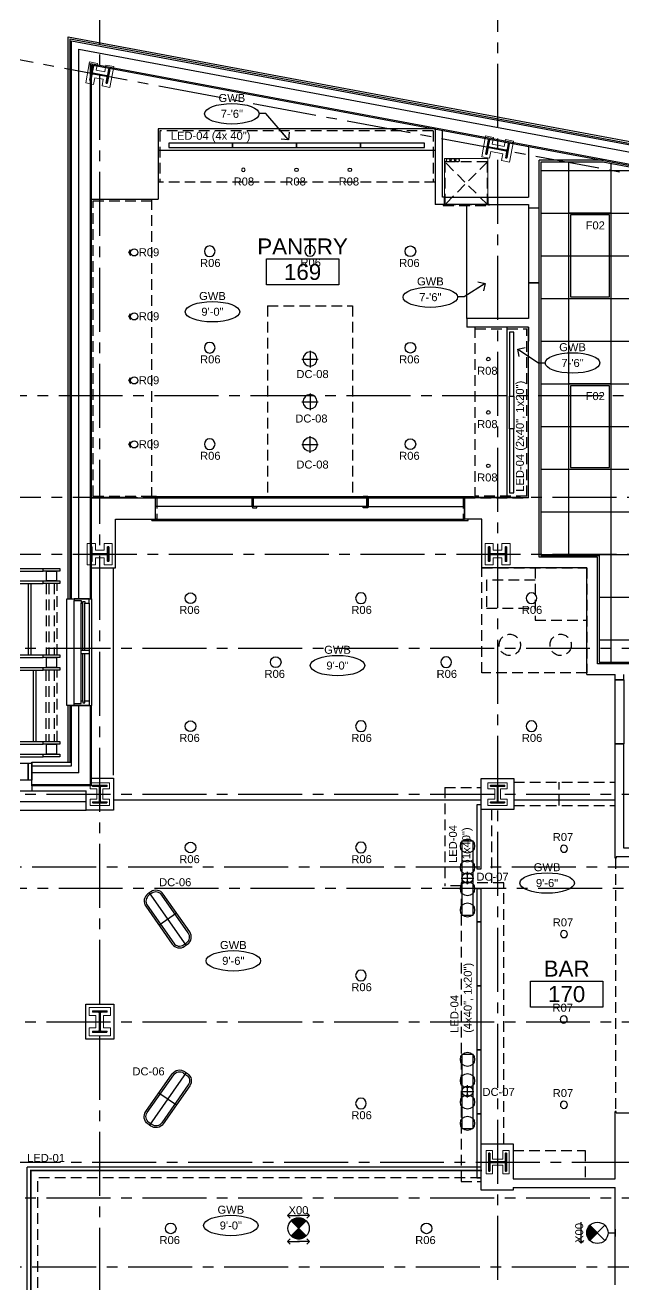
# Model space of a CAD drawing. Header units: inches. Extents: x -3700 to 367, y -844 to 2341.
# Drawn here: x -1054 to -717, y 329 to 1037 of the extents above; entities that cross this region are included whole.
import ezdxf
from ezdxf.enums import TextEntityAlignment as Align

# ---------------------------------------------------------------- set-up
doc = ezdxf.new("R2010")
doc.units = ezdxf.units.IN
doc.header["$LTSCALE"] = 48
doc.header["$MEASUREMENT"] = 0
for name, pattern in [('1112 - 0-Base$0$CENTER2', [1.125, 0.75, -0.125, 0.125, -0.125]), ('1112 - 0-Base$0$HIDDEN', [0.375, 0.25, -0.125]), ('1112 - 0-Base$0$HIDDEN2', [0.1875, 0.125, -0.0625]), ('HIDDEN2', [0.1875, 0.125, -0.0625])]:
    doc.linetypes.add(name, pattern=pattern)
for name, color, linetype in [('1112 - 0-Base$0$A-Clng Mtd Light Fixture', 4, 'Continuous'), ('1112 - 0-Base$0$A-Door-Head', 8, 'Continuous'), ('1112 - 0-Base$0$A-Elev-0-Hidden', 8, '1112 - 0-Base$0$HIDDEN2'), ('1112 - 0-Base$0$A-Flor-Case', 8, 'HIDDEN2'), ('1112 - 0-Base$0$A-Flor-Ovhd', 6, 'Continuous'), ('1112 - 0-Base$0$A-Flor-Soffit', 4, 'Continuous'), ('1112 - 0-Base$0$A-Glaz', 6, 'Continuous'), ('1112 - 0-Base$0$A-Glaz-Sill', 8, 'Continuous'), ('1112 - 0-Base$0$A-Grid(3-32)', 8, '1112 - 0-Base$0$CENTER2'), ('1112 - 0-Base$0$A-HVAC', 6, '1112 - 0-Base$0$HIDDEN2'), ('1112 - 0-Base$0$A-Tag-Rm(3-32)', 2, 'Continuous'), ('1112 - 0-Base$0$A-Wall-Full', 3, 'Continuous'), ('1112 - 0-Base$0$A-Wall-Hatch', 15, 'Continuous'), ('1112 - 0-Base$0$S-Grid-Iden', 2, 'Continuous'), ('A-Anno-Dim', 6, 'Continuous'), ('A-Clng-Fixture', 3, 'Continuous'), ('A-Clng-Grid', 8, 'Continuous'), ('A-Clng-Tag', 6, 'Continuous')]:
    doc.layers.add(name, color=color, linetype=linetype)
for name, color, linetype, lineweight in [('1112 - 0-Base$0$A-Detl-Hatch', 1, 'Continuous', 18), ('1112 - 0-Base$0$S-Detl-Hatch', 1, 'Continuous', 18), ('1112 - 0-Base$0$S-Detl-Wide', 3, 'Continuous', 35), ('A-Anno-Text', 50, 'Continuous', 25)]:
    doc.layers.add(name, color=color, linetype=linetype, lineweight=lineweight)
doc.layers.add('1112 - 0-Base$0$G-Anno-Nplt', color=140, linetype='Continuous', lineweight=18, plot=False)
doc.styles.add('1112 - 0-Base$0$Standard', font='arial.ttf')
doc.styles.add('G1DIM', font='arial.ttf')
doc.styles.get("Standard").update_dxf_attribs({"font": 'arial.ttf'})
doc.dimstyles.new('Aec-Arch-I-96', dxfattribs={"dimscale": 96, "dimtxt": 0.09375, "dimasz": 0.0625, "dimexe": 0.0625, "dimexo": 0.0625, "dimgap": 0.03125, "dimtad": 1, "dimdec": 3, "dimzin": 3, "dimdsep": 46, "dimlunit": 4, "dimtxsty": 'G1DIM', "dimblk": 'ARCHTICK', "dimcen": 0.09375, "dimclrt": 2, "dimazin": 2, "dimtfac": 0.75, "dimtdec": 3, "dimtix": 1, "dimtmove": 2, "dimatfit": 2, "dimldrblk": 'OPEN90', "dimfxl": 0.0625, "dimtolj": 1, "dimtzin": 0, "dimarcsym": 0})
pattern_1 = [(45, (-881.38308, 2242.84078), (-0.088388348, 0.088388348), [])]

# ---------------------------------------------------------------- blocks, each defined once
blk = doc.blocks.new('_Open90')
at = {"color": 0, "linetype": 'ByBlock', "lineweight": -2}
for p, q in [((0, 0), (-1, 0)), ((-0.5, 0.5), (0, 0)), ((0, 0), (-0.5, -0.5))]:
    blk.add_line(p, q, dxfattribs=at)
blk = doc.blocks.new('Clng Tag')
blk.add_ellipse((0, 0), major_axis=(-0.32, 0), ratio=0.37386)
at = {"color": 2}
for tag, p in [('XXX', (0, 0.185)), ("X'-XX'", (0, 0))]:
    blk.add_attdef(tag, text='', height=0.0938, dxfattribs=at).set_placement(p, align=Align.MIDDLE_CENTER)
blk = doc.blocks.new('_ArchTick')
at = {"color": 0, "linetype": 'ByBlock', "const_width": 0.15}
blk.add_lwpolyline([(-0.5, -0.5), (0.5, 0.5)], dxfattribs=at)
blk = doc.blocks.new('6IN ROUND DL')
blk.add_circle((0, 0), 3)
blk.add_attdef('RXX', (-6.3125, -8.8125), '', height=4.5)
blk = doc.blocks.new('3IN ROUND DL')
blk.add_circle((0, 0), 2)
blk.add_attdef('RXX', (-6.3125, -8.8125), '', height=4.5)
blk = doc.blocks.new('2IN ROUND DL')
blk.add_circle((0, 0), 1)
blk.add_attdef('RXX', (-6.3125, -8.8125), '', height=4.5)
blk = doc.blocks.new('4IN ROUND WW')
for q in [(-1.73, 2), (1.73, 2)]:
    blk.add_line((0, 3), q)
blk.add_circle((0, 0), 2)
blk.add_attdef('RXX', (-6.31, -8.81), '', height=4.5)
blk = doc.blocks.new('2X4 FLUOR')
for points in [[(0, -24), (48, -24), (48, 0), (0, 0)], [(1, -23), (47, -23), (47, -1), (1, -1)]]:
    blk.add_lwpolyline(points, close=True)
blk.add_attdef('FXX', (34.25, -22.125), '', height=4.5)
blk = doc.blocks.new('1112 - 0-Base$0$server station')
at = {"layer": '1112 - 0-Base$0$A-Flor-Case'}
for p, q in [((29.38, -29), (29.38, 0)), ((0, -29), (29.38, -29))]:
    blk.add_line(p, q, dxfattribs=at)
blk.add_lwpolyline([(0, 0), (59, 0), (59, -59), (0, -59)], close=True, dxfattribs=at)
blk.add_lwpolyline([(6.81, -29), (6.81, -56.5), (22.62, -56.5), (22.62, -29)], dxfattribs=at)
for centre in [(43.31, -14.69), (43.31, -43.31)]:
    blk.add_circle(centre, 6, dxfattribs=at)
blk = doc.blocks.new('1112 - 0-Base$0$EXTERIOR WINDOW 3')
at = {"layer": '1112 - 0-Base$0$A-Glaz'}
for p, q in [((5693, -8445.75), (5693, -8419.25)), ((5694, -8445.75), (5694, -8419.25)), ((5695, -8474.25), (5695, -8419.25)), ((5693, -8474.25), (5693, -8447.75)), ((5694, -8474.25), (5694, -8447.75))]:
    blk.add_line(p, q, dxfattribs=at)
for points in [[(5693, -8419.25), (5690.5, -8419.25), (5690.5, -8416.75), (5699, -8416.75), (5699, -8417.75), (5695, -8417.75), (5695, -8419.25), (5694, -8419.25), (5694, -8418.25), (5693, -8418.25), (5693, -8419.25)], [(5693, -8474.25), (5690.5, -8474.25), (5690.5, -8476.75), (5699, -8476.75), (5699, -8475.75), (5695, -8475.75), (5695, -8474.25), (5694, -8474.25), (5694, -8475.25), (5693, -8475.25), (5693, -8474.25)]]:
    blk.add_lwpolyline(points, dxfattribs=at)
blk.add_lwpolyline([(5690.5, -8445.75), (5690.5, -8447.75), (5695, -8447.75), (5695, -8445.75)], close=True, dxfattribs=at)
at = {"layer": '1112 - 0-Base$0$A-Glaz-Sill'}
for p, q in [((5689.12, -8416.75), (5689.12, -8476.75)), ((5690.5, -8419.25), (5690.5, -8474.25)), ((5699, -8475.75), (5699, -8417.75))]:
    blk.add_line(p, q, dxfattribs=at)
blk.add_lwpolyline([(5699, -8476.75), (5703.12, -8476.75), (5703.12, -8416.75), (5699, -8416.75)], dxfattribs=at)
blk = doc.blocks.new('1112 - 0-Base$0$1ST FLOOR CORE & SHELL')
at = {"layer": '1112 - 0-Base$0$A-Door-Head'}
blk.add_lwpolyline([(4596.25, -8575.34), (4632.25, -8575.34), (4632.25, -8584.88), (4596.25, -8584.88)], close=True, dxfattribs=at)
at = {"layer": '1112 - 0-Base$0$A-Glaz'}
blk.add_lwpolyline([(4634.25, -8584.88), (4632.25, -8584.88), (4632.25, -8575.34), (4634.25, -8575.34)], close=True, dxfattribs=at)
at = {"layer": '1112 - 0-Base$0$A-Wall-Full'}
for p, q in [((4654.75, -8166.76), (5174.16, -8263.57)), ((4654.75, -8482.87), (4654.75, -8166.76)), ((4667.87, -8182.55), (5171.75, -8276.47)), ((4667.87, -8482.87), (4667.87, -8182.55)), ((4655.87, -8482.87), (4667.87, -8482.87)), ((4654.75, -8574.87), (4654.75, -8542.87)), ((4655.87, -8542.87), (4667.87, -8542.87)), ((4667.87, -8588.12), (4667.87, -8542.87)), ((4634.25, -8574.87), (4656.62, -8574.87)), ((4634.25, -8588.12), (4634.25, -8574.87)), ((4667.87, -8588.12), (4634.25, -8588.12))]:
    blk.add_line(p, q, dxfattribs=at)
at = {"layer": '1112 - 0-Base$0$A-Wall-Hatch'}
for p, q in [((4655.75, -8167.96), (5173.98, -8264.55)), ((4655.75, -8482.87), (4655.75, -8167.96)), ((4656.62, -8169.01), (5173.82, -8265.41)), ((4656.62, -8482.87), (4656.62, -8169.01)), ((4660.62, -8173.83), (5173.08, -8269.35)), ((4660.62, -8482.87), (4660.62, -8173.83)), ((4667.25, -8181.8), (5171.87, -8275.86)), ((4667.25, -8482.87), (4667.25, -8181.8)), ((4655.75, -8574.87), (4655.75, -8542.87)), ((4656.62, -8576.87), (4656.62, -8542.87)), ((4660.62, -8580.87), (4660.62, -8542.87)), ((4667.25, -8587.5), (4667.25, -8542.87)), ((4634.25, -8576.87), (4656.62, -8576.87)), ((4660.62, -8580.87), (4634.25, -8580.87)), ((4667.25, -8587.5), (4634.25, -8587.5))]:
    blk.add_line(p, q, dxfattribs=at)
at = {"xscale": -1}
blk.add_blockref('1112 - 0-Base$0$EXTERIOR WINDOW 3', (10357, -66.12), dxfattribs=at)
blk = doc.blocks.new('*U21')
at = {"layer": '1112 - 0-Base$0$A-Detl-Hatch'}
h = blk.add_hatch(dxfattribs=at)
h.set_pattern_fill('ANSI32', color=256, scale=6, style=0)
h.set_pattern_definition([(45, (0, -4.865), (-1.591, 1.591), []), (45, (1.0607, -4.865), (-1.591, 1.591), [])])
edge = h.paths.add_edge_path()
edge.add_line((3.98, -9.73), (3.98, -9.295))
edge.add_line((3.98, -9.295), (0.645, -9.295))
edge.add_arc((0.645, -8.795), 0.5, 180, 270, ccw=False)
edge.add_line((0.145, -8.795), (0.145, -0.935))
edge.add_arc((0.645, -0.935), 0.5, 90, 180, ccw=False)
edge.add_line((0.645, -0.435), (3.98, -0.435))
edge.add_line((3.98, -0.435), (3.98, 0))
edge.add_line((3.98, 0), (-3.98, 0))
edge.add_line((-3.98, 0), (-3.98, -0.435))
edge.add_line((-3.98, -0.435), (-0.645, -0.435))
edge.add_arc((-0.645, -0.935), 0.5, 0, 90, ccw=False)
edge.add_line((-0.145, -0.935), (-0.145, -8.795))
edge.add_arc((-0.645, -8.795), 0.5, -90, 0, ccw=False)
edge.add_line((-0.645, -9.295), (-3.98, -9.295))
edge.add_line((-3.98, -9.295), (-3.98, -9.73))
edge.add_line((-3.98, -9.73), (3.98, -9.73))
at = {"color": 0, "linetype": 'ByBlock'}
blk.add_lwpolyline([(3.98, -9.73), (3.98, -9.295), (0.645, -9.295, -0.4142136), (0.145, -8.795), (0.145, -0.935, -0.4142136), (0.645, -0.435), (3.98, -0.435), (3.98, 0), (-3.98, 0), (-3.98, -0.435), (-0.645, -0.435, -0.4142136), (-0.145, -0.935), (-0.145, -8.795, -0.4142136), (-0.645, -9.295), (-3.98, -9.295), (-3.98, -9.73)], format="xyb", close=True, dxfattribs=at)
blk = doc.blocks.new('1112 - 0-Base$0$W10X33')
at = {"layer": '1112 - 0-Base$0$S-Detl-Hatch'}
blk.add_lwpolyline([(13773.28, -7309.78), (13773.28, -7306.34), (13769.45, -7306.34), (13769.45, -7300.48), (13773.28, -7300.48), (13773.28, -7297.05), (13762.32, -7297.05), (13762.32, -7300.48), (13766.16, -7300.48), (13766.16, -7306.34), (13762.32, -7306.34), (13762.32, -7309.78)], close=True, dxfattribs=at)
at = {"layer": '1112 - 0-Base$0$S-Detl-Wide'}
blk.add_blockref('*U21', (13767.8, -7298.55), dxfattribs=at)
blk = doc.blocks.new('*U31')
at = {"layer": '1112 - 0-Base$0$A-Detl-Hatch'}
h = blk.add_hatch(dxfattribs=at)
h.set_pattern_fill('ANSI32', color=256, scale=6, style=0)
h.set_pattern_definition([(45, (0, -5.05), (-1.591, 1.591), []), (45, (1.0607, -5.05), (-1.591, 1.591), [])])
edge = h.paths.add_edge_path()
edge.add_line((4.01, -10.1), (4.01, -9.48))
edge.add_line((4.01, -9.48), (0.675, -9.48))
edge.add_arc((0.675, -8.98), 0.5, 180, 270, ccw=False)
edge.add_line((0.175, -8.98), (0.175, -1.12))
edge.add_arc((0.675, -1.12), 0.5, 90, 180, ccw=False)
edge.add_line((0.675, -0.62), (4.01, -0.62))
edge.add_line((4.01, -0.62), (4.01, 0))
edge.add_line((4.01, 0), (-4.01, 0))
edge.add_line((-4.01, 0), (-4.01, -0.62))
edge.add_line((-4.01, -0.62), (-0.675, -0.62))
edge.add_arc((-0.675, -1.12), 0.5, 0, 90, ccw=False)
edge.add_line((-0.175, -1.12), (-0.175, -8.98))
edge.add_arc((-0.675, -8.98), 0.5, -90, 0, ccw=False)
edge.add_line((-0.675, -9.48), (-4.01, -9.48))
edge.add_line((-4.01, -9.48), (-4.01, -10.1))
edge.add_line((-4.01, -10.1), (4.01, -10.1))
at = {"color": 0, "linetype": 'ByBlock'}
blk.add_lwpolyline([(4.01, -10.1), (4.01, -9.48), (0.675, -9.48, -0.4142136), (0.175, -8.98), (0.175, -1.12, -0.4142136), (0.675, -0.62), (4.01, -0.62), (4.01, 0), (-4.01, 0), (-4.01, -0.62), (-0.675, -0.62, -0.4142136), (-0.175, -1.12), (-0.175, -8.98, -0.4142136), (-0.675, -9.48), (-4.01, -9.48), (-4.01, -10.1)], format="xyb", close=True, dxfattribs=at)
blk = doc.blocks.new('1112 - 0-Base$0$W10X45')
at = {"layer": '1112 - 0-Base$0$S-Detl-Hatch'}
blk.add_lwpolyline([(13921.91, -7311.37), (13921.91, -7306.75), (13918.07, -7306.75), (13918.07, -7301.89), (13921.91, -7301.89), (13921.91, -7297.27), (13909.89, -7297.27), (13909.89, -7301.89), (13913.72, -7301.89), (13913.72, -7306.75), (13909.89, -7306.75), (13909.89, -7311.37)], close=True, dxfattribs=at)
at = {"layer": '1112 - 0-Base$0$S-Detl-Wide'}
blk.add_blockref('*U31', (13915.9, -7299.27), dxfattribs=at)
blk = doc.blocks.new('*U30')
at = {"layer": '1112 - 0-Base$0$A-Detl-Hatch'}
h = blk.add_hatch(dxfattribs=at)
h.set_pattern_fill('ANSI32', color=256, scale=6, style=0)
h.set_pattern_definition([(45, (0, -4.96), (-1.591, 1.591), []), (45, (1.0607, -4.96), (-1.591, 1.591), [])])
edge = h.paths.add_edge_path()
edge.add_line((3.9925, -9.92), (3.9925, -9.39))
edge.add_line((3.9925, -9.39), (0.6575, -9.39))
edge.add_arc((0.6575, -8.89), 0.5, 180, 270, ccw=False)
edge.add_line((0.1575, -8.89), (0.1575, -1.03))
edge.add_arc((0.6575, -1.03), 0.5, 90, 180, ccw=False)
edge.add_line((0.6575, -0.53), (3.9925, -0.53))
edge.add_line((3.9925, -0.53), (3.9925, 0))
edge.add_line((3.9925, 0), (-3.9925, 0))
edge.add_line((-3.9925, 0), (-3.9925, -0.53))
edge.add_line((-3.9925, -0.53), (-0.6575, -0.53))
edge.add_arc((-0.6575, -1.03), 0.5, 0, 90, ccw=False)
edge.add_line((-0.1575, -1.03), (-0.1575, -8.89))
edge.add_arc((-0.6575, -8.89), 0.5, -90, 0, ccw=False)
edge.add_line((-0.6575, -9.39), (-3.9925, -9.39))
edge.add_line((-3.9925, -9.39), (-3.9925, -9.92))
edge.add_line((-3.9925, -9.92), (3.9925, -9.92))
at = {"color": 0, "linetype": 'ByBlock'}
blk.add_lwpolyline([(3.9925, -9.92), (3.9925, -9.39), (0.6575, -9.39, -0.41421356), (0.1575, -8.89), (0.1575, -1.03, -0.41421356), (0.6575, -0.53), (3.9925, -0.53), (3.9925, 0), (-3.9925, 0), (-3.9925, -0.53), (-0.6575, -0.53, -0.41421356), (-0.1575, -1.03), (-0.1575, -8.89, -0.41421356), (-0.6575, -9.39), (-3.9925, -9.39), (-3.9925, -9.92)], format="xyb", close=True, dxfattribs=at)
blk = doc.blocks.new('1112 - 0-Base$0$w10x39')
at = {"layer": '1112 - 0-Base$0$S-Detl-Hatch'}
blk.add_lwpolyline([(13843.55, -7311.37), (13843.55, -7306.84), (13839.72, -7306.84), (13839.72, -7301.98), (13843.55, -7301.98), (13843.55, -7297.45), (13831.57, -7297.45), (13831.57, -7301.98), (13835.4, -7301.98), (13835.4, -7306.84), (13831.57, -7306.84), (13831.57, -7311.37)], close=True, dxfattribs=at)
at = {"layer": '1112 - 0-Base$0$S-Detl-Wide'}
blk.add_blockref('*U30', (13837.56, -7299.45), dxfattribs=at)
blk = doc.blocks.new('*U28')
at = {"layer": '1112 - 0-Base$0$A-Detl-Hatch'}
h = blk.add_hatch(dxfattribs=at)
h.set_pattern_fill('ANSI32', color=256, scale=6, style=0)
h.set_pattern_definition([(45, (0, -4.99), (-1.591, 1.591), []), (45, (1.0607, -4.99), (-1.591, 1.591), [])])
edge = h.paths.add_edge_path()
edge.add_line((5, -9.98), (5, -9.42))
edge.add_line((5, -9.42), (0.67, -9.42))
edge.add_arc((0.67, -8.92), 0.5, 180, 270, ccw=False)
edge.add_line((0.17, -8.92), (0.17, -1.06))
edge.add_arc((0.67, -1.06), 0.5, 90, 180, ccw=False)
edge.add_line((0.67, -0.56), (5, -0.56))
edge.add_line((5, -0.56), (5, 0))
edge.add_line((5, 0), (-5, 0))
edge.add_line((-5, 0), (-5, -0.56))
edge.add_line((-5, -0.56), (-0.67, -0.56))
edge.add_arc((-0.67, -1.06), 0.5, 0, 90, ccw=False)
edge.add_line((-0.17, -1.06), (-0.17, -8.92))
edge.add_arc((-0.67, -8.92), 0.5, -90, 0, ccw=False)
edge.add_line((-0.67, -9.42), (-5, -9.42))
edge.add_line((-5, -9.42), (-5, -9.98))
edge.add_line((-5, -9.98), (5, -9.98))
at = {"color": 0, "linetype": 'ByBlock'}
blk.add_lwpolyline([(5, -9.98), (5, -9.42), (0.67, -9.42, -0.414214), (0.17, -8.92), (0.17, -1.06, -0.414214), (0.67, -0.56), (5, -0.56), (5, 0), (-5, 0), (-5, -0.56), (-0.67, -0.56, -0.414214), (-0.17, -1.06), (-0.17, -8.92, -0.414214), (-0.67, -9.42), (-5, -9.42), (-5, -9.98)], format="xyb", close=True, dxfattribs=at)
blk = doc.blocks.new('1112 - 0-Base$0$W10x49')
at = {"layer": '1112 - 0-Base$0$S-Detl-Hatch'}
blk.add_lwpolyline([(14011.1, -7309.78), (14011.1, -7306.22), (14006.27, -7306.22), (14006.27, -7300.36), (14011.1, -7300.36), (14011.1, -7296.8), (13998.1, -7296.8), (13998.1, -7300.36), (14002.93, -7300.36), (14002.93, -7306.22), (13998.1, -7306.22), (13998.1, -7309.78)], close=True, dxfattribs=at)
at = {"layer": '1112 - 0-Base$0$S-Detl-Wide'}
blk.add_blockref('*U28', (14004.6, -7298.3), dxfattribs=at)
blk = doc.blocks.new('*U27')
at = {"layer": '1112 - 0-Base$0$A-Detl-Hatch'}
h = blk.add_hatch(dxfattribs=at)
h.set_pattern_fill('ANSI32', color=256, scale=6, style=0)
h.set_pattern_definition([(45, (0, -5.97), (-1.591, 1.591), []), (45, (1.0607, -5.97), (-1.591, 1.591), [])])
edge = h.paths.add_edge_path()
edge.add_line((4.0025, -11.94), (4.0025, -11.425))
edge.add_line((4.0025, -11.425), (0.7475, -11.425))
edge.add_arc((0.7475, -10.825), 0.6, 180, 270, ccw=False)
edge.add_line((0.1475, -10.825), (0.1475, -1.115))
edge.add_arc((0.7475, -1.115), 0.6, 90, 180, ccw=False)
edge.add_line((0.7475, -0.515), (4.0025, -0.515))
edge.add_line((4.0025, -0.515), (4.0025, 0))
edge.add_line((4.0025, 0), (-4.0025, 0))
edge.add_line((-4.0025, 0), (-4.0025, -0.515))
edge.add_line((-4.0025, -0.515), (-0.7475, -0.515))
edge.add_arc((-0.7475, -1.115), 0.6, 0, 90, ccw=False)
edge.add_line((-0.1475, -1.115), (-0.1475, -10.825))
edge.add_arc((-0.7475, -10.825), 0.6, -90, 0, ccw=False)
edge.add_line((-0.7475, -11.425), (-4.0025, -11.425))
edge.add_line((-4.0025, -11.425), (-4.0025, -11.94))
edge.add_line((-4.0025, -11.94), (4.0025, -11.94))
at = {"color": 0, "linetype": 'ByBlock'}
blk.add_lwpolyline([(4.0025, -11.94), (4.0025, -11.425), (0.7475, -11.425, -0.41421356), (0.1475, -10.825), (0.1475, -1.115, -0.41421356), (0.7475, -0.515), (4.0025, -0.515), (4.0025, 0), (-4.0025, 0), (-4.0025, -0.515), (-0.7475, -0.515, -0.41421356), (-0.1475, -1.115), (-0.1475, -10.825, -0.41421356), (-0.7475, -11.425), (-4.0025, -11.425), (-4.0025, -11.94)], format="xyb", close=True, dxfattribs=at)
blk = doc.blocks.new('1112 - 0-Base$0$W12X40')
at = {"layer": '1112 - 0-Base$0$S-Detl-Hatch'}
blk.add_lwpolyline([(14080.89, -7310.28), (14080.89, -7305.76), (14077.04, -7305.76), (14077.04, -7298.85), (14080.89, -7298.85), (14080.89, -7294.34), (14068.89, -7294.34), (14068.89, -7298.85), (14072.74, -7298.85), (14072.74, -7305.76), (14068.89, -7305.76), (14068.89, -7310.28)], close=True, dxfattribs=at)
at = {"layer": '1112 - 0-Base$0$S-Detl-Wide'}
blk.add_blockref('*U27', (14074.89, -7296.34), dxfattribs=at)
blk = doc.blocks.new('1112 - 0-Base$0$1ST FLOOR - STRUCTURAL GRID')
at = {"layer": '1112 - 0-Base$0$A-Grid(3-32)'}
for p, q in [((4672.5, -9520.75), (4672.5, -7426.01)), ((4896.5, -7426.01), (4896.5, -9520.75)), ((2104.5, -7709.47), (5912.5, -8419.25)), ((5927.38, -8368.75), (2104.5, -8368.75)), ((2119.38, -8425.75), (5912.5, -8425.75)), ((2119.38, -8457.75), (5912.5, -8457.75)), ((2104.5, -8510.75), (5927.38, -8510.75)), ((2104.5, -8592.75), (5927.38, -8592.75)), ((5912.5, -8633.75), (2120.87, -8633.75)), ((5927.38, -8645.75), (2104.5, -8645.75)), ((2104.5, -8720.75), (5927.38, -8720.75)), ((2130.3, -8799.75), (5901.58, -8799.75)), ((2104.5, -8819.75), (5927.38, -8819.75)), ((5912.5, -8858.75), (2119.31, -8858.75))]:
    blk.add_line(p, q, dxfattribs=at)
for name, p, rotation in [('1112 - 0-Base$0$W12X40', (-4861.21, -20728.41), 79.44166666666703), ('1112 - 0-Base$0$W10x49', (-2406.79, -22804.35), 90)]:
    blk.add_blockref(name, p, dxfattribs=dict(rotation=rotation))
for name, p in [('1112 - 0-Base$0$W10X33', (-9095.3, -1289.34)), ('1112 - 0-Base$0$W10X33', (-8871.3, -1289.34)), ('1112 - 0-Base$0$W12X40', (-9402.39, -1418.44))]:
    blk.add_blockref(name, p)
at = {"layer": '1112 - 0-Base$0$S-Grid-Iden'}
for name, p, rotation in [('1112 - 0-Base$0$w10x39', (-5043.78, -20452.96), 79.441666666667), ('1112 - 0-Base$0$W10X45', (-2631.82, -22373.65), 90), ('1112 - 0-Base$0$W10X45', (-2407.82, -22373.65), 90)]:
    blk.add_blockref(name, p, dxfattribs=dict(at, rotation=rotation))
blk = doc.blocks.new('1112 - 0-Base$0$Rm Tag')
blk.add_lwpolyline([(-0.2124, 0.0759), (0.2124, 0.0759), (0.2124, -0.0759), (-0.2124, -0.0759)], close=True)
at = {"style": '1112 - 0-Base$0$Standard'}
for p in [(0, 0.2858), (0, 0.1493), (0, 0)]:
    blk.add_attdef('XXX', text='', height=0.0938, dxfattribs=at).set_placement(p, align=Align.MIDDLE_CENTER)
blk = doc.blocks.new('1112 - 0-Base$0$decorative ceiling light')
for p, q in [((-7, 0), (7, 0)), ((0, -7), (0, 7))]:
    blk.add_line(p, q)
blk.add_circle((0, 0), 6)
blk = doc.blocks.new('1112 - 0-Base$0$pergola')
at = {"layer": '1112 - 0-Base$0$A-Elev-0-Hidden', "color": 5}
for p, q in [((-12.04, 100.62), (-12.04, 60.37)), ((-9.04, 100.62), (-9.04, 60.37)), ((-12.04, 51.87), (-12.04, 11.62)), ((-9.04, 51.87), (-9.04, 11.62))]:
    blk.add_line(p, q, dxfattribs=at)
at = {"layer": '1112 - 0-Base$0$A-Flor-Case'}
for p, q in [((-13.63, 100.61), (-13.63, 60.37)), ((-7.38, 60.37), (-7.38, 100.62)), ((-13.67, 51.87), (-13.67, 11.64)), ((-7.42, 11.64), (-7.42, 51.87))]:
    blk.add_line(p, q, dxfattribs=at)
at = {"layer": '1112 - 0-Base$0$A-Flor-Ovhd'}
for p, q in [((-23.63, 100.61), (-23.63, 60.37)), ((-22.13, 100.61), (-22.13, 60.37)), ((-20.83, 51.87), (-20.83, 11.64)), ((-19.33, 51.87), (-19.33, 11.64))]:
    blk.add_line(p, q, dxfattribs=at)
at = {"layer": '1112 - 0-Base$0$A-Flor-Soffit'}
for p, q in [((-410.83, 109.11), (-15.17, 109.11)), ((-410.83, 107.61), (-15.17, 107.61)), ((-410.83, 102.11), (-15.17, 102.11)), ((-410.83, 100.61), (-15.17, 100.61)), ((-411.08, 60.37), (-15.17, 60.37)), ((-411.08, 58.87), (-15.17, 58.87)), ((-411.08, 53.37), (-15.17, 53.37)), ((-411.08, 51.87), (-15.17, 51.87)), ((-410.83, 11.64), (-15.17, 11.64)), ((-410.83, 10.14), (-15.17, 10.14)), ((-410.83, 4.64), (-15.17, 4.64)), ((-410.83, 3.14), (-15.17, 3.14))]:
    blk.add_line(p, q, dxfattribs=at)
at = {"layer": '1112 - 0-Base$0$A-Wall-Full'}
for points in [[(-5.92, 109.11), (-5.92, 107.61), (-15.17, 107.61), (-15.17, 109.11)], [(-7.79, 102.11), (-13.29, 102.11), (-13.29, 107.61), (-7.79, 107.61)], [(-5.92, 102.11), (-5.92, 100.61), (-15.17, 100.61), (-15.17, 102.11)], [(-15.17, 58.87), (-15.17, 60.37), (-5.92, 60.37), (-5.92, 58.87)], [(-7.79, 53.37), (-13.29, 53.37), (-13.29, 58.87), (-7.79, 58.87)], [(-15.17, 51.87), (-15.17, 53.37), (-5.92, 53.37), (-5.92, 51.87)], [(-5.92, 11.64), (-5.92, 10.14), (-15.17, 10.14), (-15.17, 11.64)], [(-7.79, 4.64), (-13.29, 4.64), (-13.29, 10.14), (-7.79, 10.14)], [(-5.92, 4.64), (-5.92, 3.14), (-15.17, 3.14), (-15.17, 4.64)]]:
    blk.add_lwpolyline(points, close=True, dxfattribs=at)

msp = doc.modelspace()

# ---------------------------------------------------------------- hatches: boundary and pattern name
h = msp.add_hatch()
h.set_pattern_fill('ANSI31', color=256)
h.set_pattern_definition(pattern_1)
h.paths.add_polyline_path([(-895.83, 364.96, 0.414214), (-904.31, 364.96), (-900.07, 360.72)])
h = msp.add_hatch()
h.set_pattern_fill('ANSI31', color=256, angle=90)
h.set_pattern_definition([(135, (-2613.91997, 376.91942), (-0.088388348, -0.088388348), [])])
h.paths.add_polyline_path([(-736.04, 362.47, 0.414214), (-736.04, 353.99), (-731.79, 358.23)])
h = msp.add_hatch()
h.set_pattern_fill('ANSI31', color=256)
h.set_pattern_definition(pattern_1)
h.paths.add_polyline_path([(-895.83, 356.47, -0.414214), (-904.31, 356.47), (-900.07, 360.72)])
at = {"layer": 'A-Clng-Grid'}
h = msp.add_hatch(dxfattribs=at)
h.set_pattern_fill('NET', color=256, scale=192)
h.set_pattern_definition([(0, (-675.996, 739.738), (0, 24), []), (90, (-675.996, 739.738), (-24, 1e-15), [])])
h.paths.add_polyline_path([(-730.8, 739.24), (-730.8, 679.28), (-645.13, 679.28), (-645.13, 737.24), (-594.13, 737.24), (-594.13, 790.31), (-668, 790.31), (-668, 868.06), (-594.13, 868.06), (-594.13, 935.26), (-636, 935.26), (-636, 943.23), (-728.71, 960.51), (-763.62, 960.51), (-763.62, 739.24)])

# ---------------------------------------------------------------- linework, layer by layer
for p, q in [((-895.83, 356.47), (-904.31, 364.96)), ((-895.83, 364.96), (-904.31, 356.47)), ((-727.55, 362.47), (-736.04, 353.99)), ((-736.04, 362.47), (-727.55, 353.99)), ((-725.79, 358.23), (-721.79, 358.23)), ((-721.79, 360.23), (-721.79, 356.23))]:
    msp.add_line(p, q)
for centre in [(-900.07, 360.72), (-731.79, 358.23)]:
    msp.add_circle(centre, 6)
at = {"layer": '1112 - 0-Base$0$A-Clng Mtd Light Fixture'}
for p, q in [((-963.43, 519.98), (-984.07, 549.46)), ((-978.66, 531.28), (-968.84, 538.16)), ((-963.43, 448.37), (-984.07, 418.88)), ((-978.66, 437.07), (-968.84, 430.19))]:
    msp.add_line(p, q, dxfattribs=at)
at = {"layer": '1112 - 0-Base$0$A-Clng Mtd Light Fixture', "color": 11}
for points in [[(-807.93, 578.81), (-801.93, 578.81), (-801.93, 536.81), (-807.93, 536.81)], [(-807.93, 458.81), (-801.93, 458.81), (-801.93, 416.81), (-807.93, 416.81)]]:
    msp.add_lwpolyline(points, close=True, dxfattribs=at)
at = {"layer": '1112 - 0-Base$0$A-Clng Mtd Light Fixture'}
for points in [[(-961.38, 527.51), (-976.29, 548.81, 0.414214), (-983.26, 550.04), (-984.89, 548.89, 0.414214), (-986.12, 541.93), (-971.21, 520.63, 0.414214), (-964.24, 519.4), (-962.61, 520.55, 0.414214)], [(-962.2, 526.94), (-977.11, 548.24, 0.414214), (-982.68, 549.22), (-984.32, 548.07, 0.414214), (-985.3, 542.5), (-970.39, 521.2, 0.414214), (-964.82, 520.22), (-963.18, 521.37, 0.414214)], [(-961.38, 440.83), (-976.29, 419.54, -0.414214), (-983.26, 418.31), (-984.89, 419.46, -0.414214), (-986.12, 426.42), (-971.21, 447.72, -0.414214), (-964.24, 448.95), (-962.61, 447.8, -0.414214)], [(-962.2, 441.41), (-977.11, 420.11, -0.414214), (-982.68, 419.13), (-984.32, 420.27, -0.414214), (-985.3, 425.85), (-970.39, 447.14, -0.414214), (-964.82, 448.13), (-963.18, 446.98, -0.414214)]]:
    msp.add_lwpolyline(points, format="xyb", close=True, dxfattribs=at)
at = {"layer": '1112 - 0-Base$0$A-Clng Mtd Light Fixture', "color": 11}
for centre in [(-804.93, 575.81), (-804.93, 563.81), (-804.93, 551.81), (-804.93, 539.81), (-804.93, 455.81), (-804.93, 443.81), (-804.93, 431.81), (-804.93, 419.81)]:
    msp.add_circle(centre, 4, dxfattribs=at)
at = {"layer": '1112 - 0-Base$0$A-Door-Head'}
for points in [[(-793.45, 936.56), (-817.95, 936.56), (-817.95, 940.81), (-793.45, 940.81)], [(-770.62, 892.56), (-764.62, 892.56), (-764.62, 934.56), (-770.62, 934.56)], [(-980.62, 771.68), (-925.59, 771.68), (-925.59, 766.81), (-980.62, 766.81)], [(-721.79, 669.28), (-716.92, 669.28), (-716.92, 633.28), (-721.79, 633.28)]]:
    msp.add_lwpolyline(points, close=True, dxfattribs=at)
at = {"layer": '1112 - 0-Base$0$A-Door-Head', "elevation": 0.01}
msp.add_lwpolyline([(-861.62, 766.81), (-806.62, 766.81), (-806.62, 771.68), (-861.62, 771.68)], close=True, dxfattribs=at)
at = {"layer": '1112 - 0-Base$0$A-Flor-Case'}
for p, q in [((-979.2, 979.14), (-979.2, 949.14)), ((-824.2, 978.14), (-978.2, 978.14)), ((-978.2, 978.14), (-978.2, 949.14)), ((-824.2, 978.14), (-824.2, 949.14)), ((-823.2, 979.14), (-823.2, 949.14)), ((-823.2, 949.14), (-979.2, 949.14)), ((-1015.63, 938.68), (-982.63, 938.68)), ((-1015.63, 772.68), (-1015.63, 938.68)), ((-982.63, 771.68), (-982.63, 939.68)), ((-764.62, 831.6), (-764.62, 892.56)), ((-917.61, 879.68), (-917.61, 771.68, 0.01)), ((-917.61, 879.68), (-869.61, 879.68)), ((-869.61, 879.68), (-869.61, 771.68, 0.01)), ((-800.62, 771.68), (-800.62, 867.68)), ((-800.62, 866.68), (-771.62, 866.68)), ((-771.62, 772.68), (-771.62, 866.68)), ((-770.62, 771.68), (-770.62, 867.68)), ((-1015.63, 772.68), (-982.63, 772.68)), ((-771.62, 772.68), (-800.62, 772.68)), ((-981.83, 771.68), (-1016.63, 771.68)), ((-869.88, 771.68), (-917.33, 771.68)), ((-917.33, 771.68), (-869.88, 771.68)), ((-806.62, 771.68), (-770.62, 771.68)), ((-778.77, 611.67), (-721.79, 611.67)), ((-753.29, 598.64), (-753.29, 611.67)), ((-817.73, 608.74), (-817.73, 553.39)), ((-817.73, 608.74), (-797.23, 608.74)), ((-778.77, 598.64), (-721.79, 598.64)), ((-721.54, 569.06), (-721.54, 426.56)), ((-779.14, 404.5), (-738.62, 404.5)), ((-738.62, 404.5), (-738.62, 388.57))]:
    msp.add_line(p, q, dxfattribs=at)
for points in [[(-980.13, 771.68), (-980.13, 772.43), (-982.63, 772.43), (-982.63, 771.68)], [(-926.09, 771.68), (-926.09, 772.43), (-923.59, 772.43), (-923.59, 771.68)], [(-861.13, 771.68), (-861.13, 772.43), (-863.63, 772.43), (-863.63, 771.68)], [(-807.12, 771.68), (-807.12, 772.43), (-801.62, 772.43), (-801.62, 771.68)], [(-980.62, 771.68), (-979.87, 771.68), (-979.87, 759.68), (-980.62, 759.68)], [(-925.59, 771.68), (-926.34, 771.68), (-926.34, 766.81), (-925.59, 766.81)], [(-926.09, 766.81), (-926.09, 766.06), (-923.59, 766.06), (-923.59, 766.81)], [(-861.13, 766.81), (-861.13, 766.06), (-863.63, 766.06), (-863.63, 766.81)], [(-861.62, 771.68), (-860.87, 771.68), (-860.87, 766.81), (-861.62, 766.81)], [(-806.62, 771.68), (-807.37, 771.68), (-807.37, 759.68), (-806.62, 759.68)], [(-980.13, 759.68), (-980.13, 758.93), (-982.63, 758.93), (-982.63, 759.68)], [(-807.12, 759.68), (-807.12, 758.93), (-804.62, 758.93), (-804.62, 759.68)]]:
    msp.add_lwpolyline(points, close=True, dxfattribs=at)
for points in [[(-791.48, 596.39), (-791.48, 555.14)], [(-808.48, 553.39), (-817.73, 553.39)], [(-784.48, 408.25), (-784.48, 555.14), (-808.48, 555.14), (-808.48, 387.2), (-797.23, 387.2)]]:
    msp.add_lwpolyline(points, dxfattribs=at)
at = {"layer": '1112 - 0-Base$0$A-Flor-Soffit'}
for p, q in [((-979.2, 967.14), (-823.2, 967.14)), ((-805.3, 872.56), (-805.3, 936.56)), ((-782.85, 867.68), (-782.85, 771.68)), ((-982.63, 772.43), (-801.62, 772.43)), ((-980.62, 771.68), (-806.62, 771.68)), ((-982.63, 758.93), (-804.62, 758.93)), ((-980.62, 759.68), (-806.62, 759.68)), ((-1004.27, 615.67), (-1004.27, 732.24)), ((-1214.25, 606.87), (-1050.25, 606.87)), ((-1224.26, 600.87), (-1019.73, 600.87)), ((-1203, 596), (-1019.73, 596)), ((-1004.27, 601.71), (-797.23, 601.71)), ((-778.77, 601.71), (-721.79, 601.71)), ((-1052.84, 210.25), (-1052.84, 395.25)), ((-797.23, 395.25), (-1052.84, 395.25))]:
    msp.add_line(p, q, dxfattribs=at)
at = {"layer": '1112 - 0-Base$0$A-Flor-Soffit', "linetype": '1112 - 0-Base$0$HIDDEN2'}
for p in [(-1046.84, 210.25), (-797.23, 389.25)]:
    msp.add_line(p, (-1046.84, 389.25), dxfattribs=at)
at = {"layer": '1112 - 0-Base$0$A-HVAC'}
for p, q in [((-793.7, 936.56), (-817.7, 960.56)), ((-793.7, 960.56), (-817.7, 936.56))]:
    msp.add_line(p, q, dxfattribs=at)
for points in [[(-793.7, 960.56), (-817.7, 960.56), (-817.7, 936.56), (-793.7, 936.56)], [(-792.7, 936.56), (-818.7, 936.56), (-818.7, 936.06), (-792.7, 936.06)]]:
    msp.add_lwpolyline(points, close=True, dxfattribs=at)
for centre in [(-815.82, 961.56), (-813.2, 961.56), (-810.59, 961.56)]:
    msp.add_circle(centre, 1, dxfattribs=at)
at = {"layer": '1112 - 0-Base$0$A-Wall-Full'}
for p, q in [((-823.2, 979.14), (-979.2, 979.14)), ((-979.2, 979.14), (-979.2, 939.68)), ((-823.2, 979.14), (-823.2, 936.56)), ((-818.95, 940.81), (-818.95, 978.35)), ((-770.62, 969.34), (-770.62, 940.81)), ((-764.62, 934.56), (-764.62, 961.51)), ((-728.62, 961.51), (-764.62, 961.51)), ((-1016.63, 939.68), (-979.2, 939.68)), ((-817.95, 936.56), (-823.2, 936.56)), ((-817.95, 940.81), (-818.95, 940.81)), ((-817.95, 940.81), (-817.95, 936.56)), ((-793.45, 940.81), (-793.45, 936.56)), ((-793.45, 940.81), (-770.62, 940.81)), ((-793.45, 940.81), (-793.45, 936.56)), ((-793.45, 936.56), (-770.62, 936.56)), ((-770.62, 936.56), (-770.62, 934.56)), ((-764.62, 934.56), (-770.62, 934.56)), ((-770.62, 892.56), (-770.62, 872.56)), ((-764.62, 892.56), (-770.62, 892.56)), ((-764.62, 738.24), (-764.62, 892.56)), ((-770.62, 872.56), (-805.3, 872.56)), ((-805.3, 872.56), (-805.3, 867.68)), ((-770.62, 867.68), (-805.3, 867.68)), ((-770.62, 867.68), (-805.3, 867.68)), ((-770.62, 862.46), (-770.62, 867.68)), ((-770.62, 771.68), (-770.62, 867.68)), ((-1016.63, 771.68), (-980.62, 771.68)), ((-980.62, 759.68), (-980.62, 771.68)), ((-861.62, 771.68), (-925.59, 771.68)), ((-925.59, 766.81, 0.01), (-925.59, 771.68)), ((-861.62, 766.81, 0.01), (-925.59, 766.81, 0.01)), ((-861.62, 766.81, 0.01), (-861.62, 771.68)), ((-770.62, 771.68), (-806.62, 771.68)), ((-806.62, 771.68), (-806.62, 759.68)), ((-796.8, 759.68), (-806.62, 759.68)), ((-796.8, 732.24), (-796.8, 759.68)), ((-731.8, 738.24), (-764.62, 738.24)), ((-731.8, 678.28), (-731.8, 738.24)), ((-737.8, 732.24), (-796.8, 732.24)), ((-737.8, 672.28), (-737.8, 732.24)), ((-644.13, 678.28), (-731.8, 678.28)), ((-737.8, 672.28), (-721.79, 672.28)), ((-716.92, 669.28), (-721.79, 669.28)), ((-716.92, 669.28), (-716.92, 672.28)), ((-721.79, 569.06), (-721.79, 633.28)), ((-721.79, 633.28), (-716.92, 633.28)), ((-716.92, 633.28), (-721.79, 633.28)), ((-716.92, 574.69), (-716.92, 633.28)), ((-1050.25, 609.63), (-1050.25, 606.87)), ((-1050.25, 606.87), (-1019.73, 606.87)), ((-644.13, 574.69), (-716.92, 574.69)), ((-721.17, 569.06), (-721.79, 569.06)), ((-685.79, 569.81), (-721.17, 569.81)), ((-721.17, 569.81), (-721.17, 569.06)), ((-721.79, 388.57), (-721.79, 426.56)), ((-721.17, 426.56), (-721.79, 426.56)), ((-721.17, 425.81), (-721.17, 426.56)), ((-721.17, 425.81), (-685.79, 425.81)), ((-779.14, 383.7), (-721.79, 383.7)), ((-721.79, 329), (-721.79, 383.7))]:
    msp.add_line(p, q, dxfattribs=at)
for points in [[(-770.62, 867.68), (-770.62, 859.73)], [(-1016.63, 732.24), (-1003.2, 732.24), (-1003.2, 759.68), (-980.62, 759.68)], [(-721.79, 669.28), (-721.79, 672.28)], [(-1016.63, 613.92), (-1004.27, 613.92), (-1004.27, 596), (-1019.73, 596), (-1019.73, 606.87)], [(-779.14, 383.7), (-779.14, 382.2), (-797.23, 382.2), (-797.23, 408.25), (-779.14, 408.25), (-779.14, 388.57), (-721.79, 388.57)]]:
    msp.add_lwpolyline(points, dxfattribs=at)
for points in [[(-797.23, 613.74), (-778.77, 613.74), (-778.77, 596.26), (-797.23, 596.26)], [(-1019.88, 486.87), (-1004.13, 486.87), (-1004.13, 467.12), (-1019.88, 467.12)]]:
    msp.add_lwpolyline(points, close=True, dxfattribs=at)
at = {"layer": '1112 - 0-Base$0$G-Anno-Nplt'}
msp.add_lwpolyline([(-793.45, 936.56), (-793.45, 962.56), (-817.95, 962.56), (-817.95, 936.56)], close=True, dxfattribs=at)
at = {"layer": 'A-Clng-Fixture'}
for points in [[(-973.2, 968.64), (-937.2, 968.64), (-937.2, 971.14), (-973.2, 971.14)], [(-937.2, 968.64), (-901.2, 968.64), (-901.2, 971.14), (-937.2, 971.14)], [(-901.2, 968.64), (-865.2, 968.64), (-865.2, 971.14), (-901.2, 971.14)], [(-865.2, 968.64), (-829.2, 968.64), (-829.2, 971.14), (-865.2, 971.14)], [(-781.35, 828.88), (-778.85, 828.88), (-778.85, 864.88), (-781.35, 864.88)], [(-781.35, 828.88), (-778.85, 828.88), (-778.85, 810.48), (-781.35, 810.48)], [(-781.35, 774.48), (-778.85, 774.48), (-778.85, 810.48), (-781.35, 810.48)], [(-797.23, 563.06), (-797.23, 599.06), (-799.73, 599.06), (-799.73, 563.06)], [(-799.73, 533.25), (-797.23, 533.25), (-797.23, 551.65), (-799.73, 551.65)], [(-797.23, 497.25), (-797.23, 533.25), (-799.73, 533.25), (-799.73, 497.25)], [(-797.23, 461.25), (-797.23, 497.25), (-799.73, 497.25), (-799.73, 461.25)], [(-797.23, 425.25), (-797.23, 461.25), (-799.73, 461.25), (-799.73, 425.25)], [(-797.23, 389.25), (-797.23, 425.25), (-799.73, 425.25), (-799.73, 389.25)]]:
    msp.add_lwpolyline(points, close=True, dxfattribs=at)
at = {"layer": 'A-Clng-Fixture', "linetype": 'HIDDEN2', "ltscale": 0.5, "const_width": 1}
msp.add_lwpolyline([(-1050.83, 210.25), (-1050.83, 393.25), (-796.74, 393.25)], dxfattribs=at)
at = {"layer": 'A-Clng-Fixture'}
for points in [[(-903.29, 368), (-899.56, 368)], [(-896.85, 368), (-900.61, 368)], [(-740.88, 355.4), (-740.88, 364.32)], [(-903.29, 353.43), (-899.56, 353.43)], [(-896.85, 353.43), (-900.61, 353.43)]]:
    msp.add_lwpolyline(points, dxfattribs=at)
at = {"layer": 'A-Clng-Grid'}
msp.add_lwpolyline([(-730.8, 679.28), (-645.13, 679.28), (-645.13, 737.24), (-594.13, 737.24), (-594.13, 935.26), (-636, 935.26), (-636, 943.23), (-728.71, 960.51), (-763.62, 960.51), (-763.62, 739.24), (-730.8, 739.24), (-730.8, 679.28)], dxfattribs=at)

# ---------------------------------------------------------------- block references
at = {"linetype": '1112 - 0-Base$0$HIDDEN'}
msp.add_blockref('1112 - 0-Base$0$1ST FLOOR - STRUCTURAL GRID', (-5684.5, 9197.75), dxfattribs=at)
for name, p in [('1112 - 0-Base$0$1ST FLOOR CORE & SHELL', (-5684.5, 9197.75)), ('1112 - 0-Base$0$pergola', (-1028.63, 622.88))]:
    msp.add_blockref(name, p)
at = {"rotation": 270}
msp.add_blockref('1112 - 0-Base$0$server station', (-737.8, 732.24), dxfattribs=at)
at = {"layer": '1112 - 0-Base$0$A-Clng Mtd Light Fixture', "xscale": -0.6666666666666288, "yscale": 0.6666666666666288, "zscale": 0.6666666666666288, "rotation": 180}
for p in [(-893.61, 849.68), (-893.61, 825.68, 0)]:
    msp.add_blockref('1112 - 0-Base$0$decorative ceiling light', p, dxfattribs=at)
at = {"layer": '1112 - 0-Base$0$A-Clng Mtd Light Fixture'}
for p, xscale, yscale, zscale in [((-893.61, 801.68), 0.6666666666666288, 0.6666666666666288, 0.6666666666666288), ((-804.93, 557.81), 0.5, 0.5, 0.5), ((-804.93, 437.81), 0.5, 0.5, 0.5)]:
    msp.add_blockref('1112 - 0-Base$0$decorative ceiling light', p, dxfattribs=dict(at, xscale=xscale, yscale=yscale, zscale=zscale))
at = {"layer": '1112 - 0-Base$0$A-Tag-Rm(3-32)'}
ref = msp.add_blockref('1112 - 0-Base$0$Rm Tag', (-897.81, 898.71), dxfattribs=dict(at, xscale=96, yscale=96, zscale=96))
ref.add_attrib('XXX', 'PANTRY', dxfattribs={"layer": '0', "height": 9, "style": '1112 - 0-Base$0$Standard'}).set_placement((-897.81, 913.04), align=Align.MIDDLE_CENTER)
ref.add_attrib('XXX', '169', dxfattribs={"layer": '0', "height": 9, "style": '1112 - 0-Base$0$Standard'}).set_placement((-897.81, 898.71), align=Align.MIDDLE_CENTER)
ref = msp.add_blockref('1112 - 0-Base$0$Rm Tag', (-749.13, 492.54), dxfattribs=dict(at, xscale=96, yscale=96, zscale=96))
ref.add_attrib('XXX', 'BAR', dxfattribs={"layer": '0', "height": 9, "style": '1112 - 0-Base$0$Standard'}).set_placement((-749.13, 506.87), align=Align.MIDDLE_CENTER)
ref.add_attrib('XXX', '170', dxfattribs={"layer": '0', "height": 9, "style": '1112 - 0-Base$0$Standard'}).set_placement((-749.13, 492.54), align=Align.MIDDLE_CENTER)
at = {"layer": 'A-Clng-Fixture'}
ref = msp.add_blockref('2IN ROUND DL', (-931.2, 956.15), dxfattribs=dict(at, xscale=-1))
ref.add_attrib('RXX', 'R08', (-936.64, 947.33), dxfattribs={"layer": '0', "height": 4.5})
for name, p, values in [('2IN ROUND DL', (-901.2, 956.15), {'RXX': 'R08'}), ('2IN ROUND DL', (-871.2, 956.15), {'RXX': 'R08'}), ('6IN ROUND DL', (-837.1, 910.33), {'RXX': 'R06'}), ('6IN ROUND DL', (-837.1, 856.1), {'RXX': 'R06'}), ('2IN ROUND DL', (-793.23, 849.68), {'RXX': 'R08'}), ('2IN ROUND DL', (-793.23, 819.68), {'RXX': 'R08'}), ('6IN ROUND DL', (-837.1, 801.86), {'RXX': 'R06'}), ('2IN ROUND DL', (-793.23, 789.68), {'RXX': 'R08'}), ('6IN ROUND DL', (-960.93, 715.18), {'RXX': 'R06'}), ('6IN ROUND DL', (-912.93, 679.18), {'RXX': 'R06'}), ('6IN ROUND DL', (-960.93, 643.18), {'RXX': 'R06'}), ('6IN ROUND DL', (-960.93, 574.97), {'RXX': 'R06'}), ('6IN ROUND DL', (-972.07, 360.72), {'RXX': 'R06'}), ('6IN ROUND DL', (-828.07, 360.72), {'RXX': 'R06'})]:
    msp.add_blockref(name, p, dxfattribs=at).add_auto_attribs(values)
ref = msp.add_blockref('2X4 FLUOR', (-748, 883.74), dxfattribs=dict(at, rotation=90))
ref.add_attrib('FXX', 'F02', (-738.43, 922.64), dxfattribs={"layer": '0', "height": 4.5})
ref = msp.add_blockref('4IN ROUND WW', (-992.63, 909.68), dxfattribs=dict(at, rotation=90))
ref.add_attrib('RXX', 'R09', (-990.04, 907.54), dxfattribs={"layer": '0', "height": 4.5})
ref = msp.add_blockref('6IN ROUND DL', (-950.12, 910.33), dxfattribs=dict(at, xscale=-1))
ref.add_attrib('RXX', 'R06', (-955.54, 901.52), dxfattribs={"layer": '0', "height": 4.5})
ref = msp.add_blockref('6IN ROUND DL', (-893.61, 910.55), dxfattribs=dict(at, xscale=-1))
ref.add_attrib('RXX', 'R06', (-899.03, 901.74), dxfattribs={"layer": '0', "height": 4.5})
ref = msp.add_blockref('4IN ROUND WW', (-992.63, 873.68), dxfattribs=dict(at, rotation=90))
ref.add_attrib('RXX', 'R09', (-990.04, 871.54), dxfattribs={"layer": '0', "height": 4.5})
ref = msp.add_blockref('6IN ROUND DL', (-950.12, 856.1), dxfattribs=dict(at, xscale=-1))
ref.add_attrib('RXX', 'R06', (-955.54, 847.29), dxfattribs={"layer": '0', "height": 4.5})
ref = msp.add_blockref('4IN ROUND WW', (-992.63, 837.68), dxfattribs=dict(at, rotation=90))
ref.add_attrib('RXX', 'R09', (-990.04, 835.54), dxfattribs={"layer": '0', "height": 4.5})
ref = msp.add_blockref('2X4 FLUOR', (-748, 787.74), dxfattribs=dict(at, rotation=90))
ref.add_attrib('FXX', 'F02', (-738.43, 826.64), dxfattribs={"layer": '0', "height": 4.5})
ref = msp.add_blockref('4IN ROUND WW', (-992.63, 801.68), dxfattribs=dict(at, rotation=90))
ref.add_attrib('RXX', 'R09', (-990.04, 799.54), dxfattribs={"layer": '0', "height": 4.5})
ref = msp.add_blockref('6IN ROUND DL', (-950.12, 801.86), dxfattribs=dict(at, xscale=-1))
ref.add_attrib('RXX', 'R06', (-955.54, 793.05), dxfattribs={"layer": '0', "height": 4.5})
ref = msp.add_blockref('6IN ROUND DL', (-864.93, 715.18), dxfattribs=dict(at, xscale=-1))
ref.add_attrib('RXX', 'R06', (-870.36, 706.37), dxfattribs={"layer": '0', "height": 4.5})
ref = msp.add_blockref('6IN ROUND DL', (-768.93, 715.18), dxfattribs=dict(at, xscale=-1))
ref.add_attrib('RXX', 'R06', (-774.36, 706.37), dxfattribs={"layer": '0', "height": 4.5})
ref = msp.add_blockref('6IN ROUND DL', (-816.93, 679.18), dxfattribs=dict(at, xscale=-1))
ref.add_attrib('RXX', 'R06', (-822.36, 670.37), dxfattribs={"layer": '0', "height": 4.5})
ref = msp.add_blockref('6IN ROUND DL', (-864.93, 643.18), dxfattribs=dict(at, xscale=-1))
ref.add_attrib('RXX', 'R06', (-870.36, 634.37), dxfattribs={"layer": '0', "height": 4.5})
ref = msp.add_blockref('6IN ROUND DL', (-768.93, 643.18), dxfattribs=dict(at, xscale=-1))
ref.add_attrib('RXX', 'R06', (-774.36, 634.37), dxfattribs={"layer": '0', "height": 4.5})
ref = msp.add_blockref('3IN ROUND DL', (-750.64, 574.26), dxfattribs=dict(at, xscale=-1, rotation=180))
ref.add_attrib('RXX', 'R07', (-756.95, 578.63), dxfattribs={"layer": '0', "height": 4.5})
ref = msp.add_blockref('6IN ROUND DL', (-864.93, 574.97), dxfattribs=dict(at, xscale=-1))
ref.add_attrib('RXX', 'R06', (-870.36, 566.15), dxfattribs={"layer": '0', "height": 4.5})
ref = msp.add_blockref('3IN ROUND DL', (-750.64, 526.26), dxfattribs=dict(at, xscale=-1, rotation=180))
ref.add_attrib('RXX', 'R07', (-756.95, 530.63), dxfattribs={"layer": '0', "height": 4.5})
ref = msp.add_blockref('6IN ROUND DL', (-864.93, 502.97), dxfattribs=dict(at, xscale=-1))
ref.add_attrib('RXX', 'R06', (-870.36, 494.15), dxfattribs={"layer": '0', "height": 4.5})
ref = msp.add_blockref('3IN ROUND DL', (-750.76, 478.25), dxfattribs=dict(at, xscale=-1, rotation=180))
ref.add_attrib('RXX', 'R07', (-757.07, 482.62), dxfattribs={"layer": '0', "height": 4.5})
ref = msp.add_blockref('6IN ROUND DL', (-864.93, 430.97), dxfattribs=dict(at, xscale=-1))
ref.add_attrib('RXX', 'R06', (-870.36, 422.15), dxfattribs={"layer": '0', "height": 4.5})
ref = msp.add_blockref('3IN ROUND DL', (-750.65, 430.25), dxfattribs=dict(at, xscale=-1, rotation=180))
ref.add_attrib('RXX', 'R07', (-756.96, 434.62), dxfattribs={"layer": '0', "height": 4.5})
at = {"layer": 'A-Clng-Fixture', "xscale": 3, "yscale": 3, "zscale": 3}
for p, rotation in [((-906.29, 368), 180), ((-906.29, 353.43), 180), ((-740.88, 352.4), 270)]:
    msp.add_blockref('_Open90', p, dxfattribs=dict(at, rotation=rotation))
for p in [(-893.85, 368), (-893.85, 353.43)]:
    msp.add_blockref('_Open90', p, dxfattribs=at)
at = {"layer": 'A-Clng-Tag', "xscale": 48, "yscale": 48, "zscale": 48}
for p, values in [((-937.62, 987.66), {"X'-XX'": '7-\'6"', 'XXX': 'GWB'}), ((-825.86, 884.52), {"X'-XX'": '7-\'6"', 'XXX': 'GWB'}), ((-948.55, 876.31), {"X'-XX'": '9\'-0"', 'XXX': 'GWB'}), ((-745.8, 847.51), {"X'-XX'": '7-\'6"', 'XXX': 'GWB'}), ((-878.13, 677.31), {"X'-XX'": '9\'-0"', 'XXX': 'GWB'}), ((-760.15, 555), {"X'-XX'": '9\'-6"', 'XXX': 'GWB'}), ((-936.81, 511.24), {"X'-XX'": '9\'-6"', 'XXX': 'GWB'}), ((-938.2, 362.36), {"X'-XX'": '9\'-0"', 'XXX': 'GWB'})]:
    msp.add_blockref('Clng Tag', p, dxfattribs=at).add_auto_attribs(values)

# ---------------------------------------------------------------- texts
msp.add_attdef('X00', (-905.71, 368.73), 'X00', height=4.5)
msp.add_attdef('X00', (-739.81, 352.59), 'X00', height=4.5, rotation=90)
at = {"layer": 'A-Anno-Text', "color": 2, "char_height": 4.5, "attachment_point": 1, "style": 'G1DIM'}
for s, insert, width in [('LED-04 (4x 40")', (-972.02, 977.55), 64.1102), ('DC-08', (-901.3, 843.51), 13.0625), ('DC-08', (-901.92, 818.51), 13.0625), ('DC-08', (-901.3, 792.63), 13.0625), ('DC-07', (-799.94, 560.8), 13.0625), ('DC-06', (-978.6, 557.69), 13.0625), ('DC-06', (-993.63, 451.3), 13.0625), ('DC-07', (-796.51, 439.75), 13.0625), ('LED-01', (-1052.91, 402.61), 13.0625)]:
    msp.add_mtext(s, dxfattribs=dict(at, insert=insert, width=width))
at = {"layer": 'A-Anno-Text', "color": 2, "char_height": 4.5, "attachment_point": 1, "rotation": 90, "style": 'G1DIM'}
for s, insert, width in [('LED-04 (2x40", 1x20")', (-777.7, 775.06), 70.6843), ('LED-04 (1x40")', (-815.41, 566.26), 40.2), ('LED-04 (4x40", 1x20")', (-814.56, 470.71), 40.2)]:
    msp.add_mtext(s, dxfattribs=dict(at, insert=insert, width=width))

# ---------------------------------------------------------------- leaders
at = {"layer": 'A-Anno-Dim'}
for points in [[(-905.7, 973.01), (-918.51, 987.78), (-922.25, 987.78)], [(-795, 892.27), (-806.75, 884.64), (-810.49, 884.64)], [(-776.66, 855.25), (-764.91, 847.63), (-761.17, 847.63)]]:
    msp.add_leader(points, dimstyle='Aec-Arch-I-96', override={"dimgap": 0.03125, "dimtad": 0}, dxfattribs=at)

doc.saveas('drawing.dxf')
